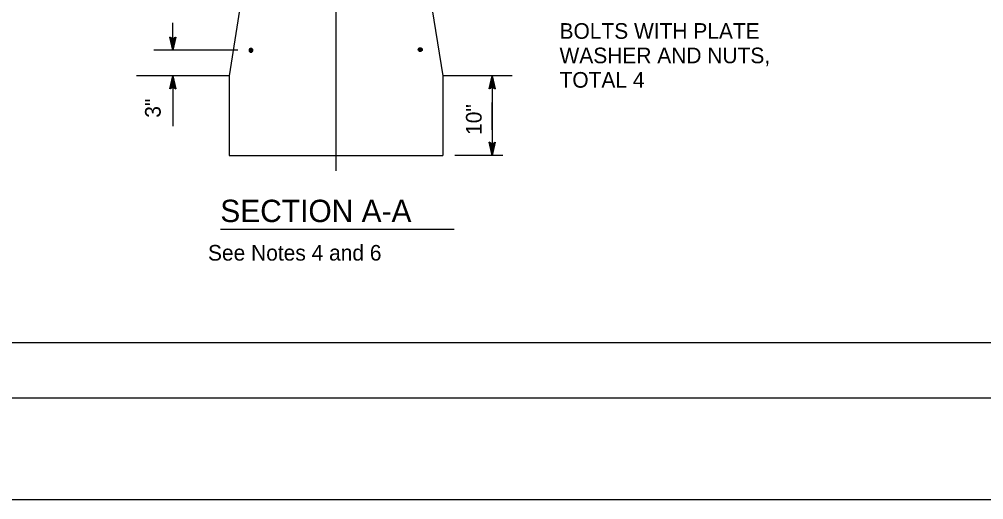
# Model space of a CAD drawing. Extents: x -894 to 866, y -476 to 714.
# Drawn here: x -640.7 to -209.6, y -476.4 to -261.5 of the extents above; entities that cross this region are included whole.
import ezdxf

# ---------------------------------------------------------------- set-up
doc = ezdxf.new("R2010")
doc.units = 0
for name, color, linetype in [('10 Sheet Format', 7, 'Continuous'), ('50 IrrigationNew', 7, 'Continuous'), ('56 Stage 3 Anno', 7, 'Continuous'), ('57 Undefined', 7, 'Continuous'), ('60 Nongeo Data', 7, 'Continuous')]:
    doc.layers.add(name, color=color, linetype=linetype)

# ---------------------------------------------------------------- blocks, each defined once
blk = doc.blocks.new('STC3')
at = {"layer": '50 IrrigationNew'}
for radius in [3, 2.5, 2, 1.5, 1, 0.5]:
    blk.add_circle((0, 0), radius, dxfattribs=at)
blk = doc.blocks.new('AHT')
at = {"layer": '60 Nongeo Data'}
blk.add_lwpolyline([(-5.91, 1.32), (0, 0), (-5.91, -1.31), (-5.7, -0.96), (-1.37, 0), (-5.7, 0.97), (-5.49, 0.62), (-2.72, 0), (-5.49, -0.61), (-5.28, -0.26), (-4.08, 0), (-5.28, 0.27), (-5.12, 0), (-5.91, -1.31), (-5.12, 0)], close=True, dxfattribs=at)

msp = doc.modelspace()

# ---------------------------------------------------------------- linework, layer by layer
at = {"layer": '10 Sheet Format'}
for p, q in [((-813.45, -406.04), (-438.24, -406.04)), ((-438.75, -406.04), (199.07, -406.04))]:
    msp.add_line(p, q, dxfattribs=at)
for points in [[(-894.04, 713.56), (865.96, 713.56), (865.96, -476.44), (-894.04, -476.44)], [(-863.43, 668.96), (836.57, 668.96), (836.57, -431.04), (-863.43, -431.04)], [(-863.43, 668.96), (836.57, 668.96), (836.57, -431.04), (-863.43, -431.04)]]:
    msp.add_lwpolyline(points, close=True, dxfattribs=at)
at = {"layer": '56 Stage 3 Anno'}
for p, q in [((-499.16, -114.68), (-499.16, -329.26)), ((-572.04, -275.39), (-572.04, -263.14)), ((-543, -275.39), (-580.59, -275.39)), ((-572.04, -286.78), (-572.04, -309.27)), ((-429.34, -286.78), (-429.34, -322.44)), ((-429.34, -311.05), (-429.34, -298.8)), ((-424.59, -322.44), (-445.97, -322.44))]:
    msp.add_line(p, q, dxfattribs=at)
at = {"layer": '57 Undefined'}
msp.add_line((-550.69, -355.46), (-446.37, -355.46), dxfattribs=at)
at = {"layer": '60 Nongeo Data'}
for p, q in [((-520.63, -121.78), (-546.92, -286.78)), ((-477.69, -121.78), (-451.4, -286.78)), ((-546.92, -286.78), (-588.28, -286.78)), ((-546.92, -286.78), (-546.92, -322.44)), ((-451.4, -286.78), (-451.4, -322.44)), ((-420.42, -286.78), (-451.4, -286.78)), ((-546.92, -322.44), (-451.4, -322.44))]:
    msp.add_line(p, q, dxfattribs=at)

# ---------------------------------------------------------------- block references
at = {"layer": '56 Stage 3 Anno'}
for p, rotation in [((-572.04, -275.39), -90), ((-572.04, -286.78), 90), ((-429.34, -286.78), 90), ((-429.34, -322.44), -90)]:
    msp.add_blockref('AHT', p, dxfattribs=dict(at, rotation=rotation))
at = {"layer": '60 Nongeo Data', "xscale": 0.2875, "yscale": -0.2875, "rotation": 180}
msp.add_blockref('STC3', (-537.14, -275.39), dxfattribs=at)
at = {"layer": '60 Nongeo Data', "xscale": 0.2875, "yscale": 0.2875}
msp.add_blockref('STC3', (-461.47, -275.1), dxfattribs=at)

# ---------------------------------------------------------------- texts
at = {"layer": '57 Undefined'}
for s, height, p in [('BOLTS WITH PLATE', 7, (-399.2, -270.26)), ('WASHER AND NUTS,', 7, (-399.2, -281.2)), ('TOTAL 4', 7, (-399.2, -292.13)), ('SECTION A-A', 10, (-550.83, -352.24)), ('See Notes 4 and 6', 7, (-556.33, -369.48))]:
    msp.add_text(s, height=height, dxfattribs=at).set_placement(p)
for s, p in [('3"', (-577.48, -305.55)), ('10"', (-434.03, -313.24))]:
    msp.add_text(s, height=7, rotation=90, dxfattribs=at).set_placement(p)

doc.saveas('drawing.dxf')
